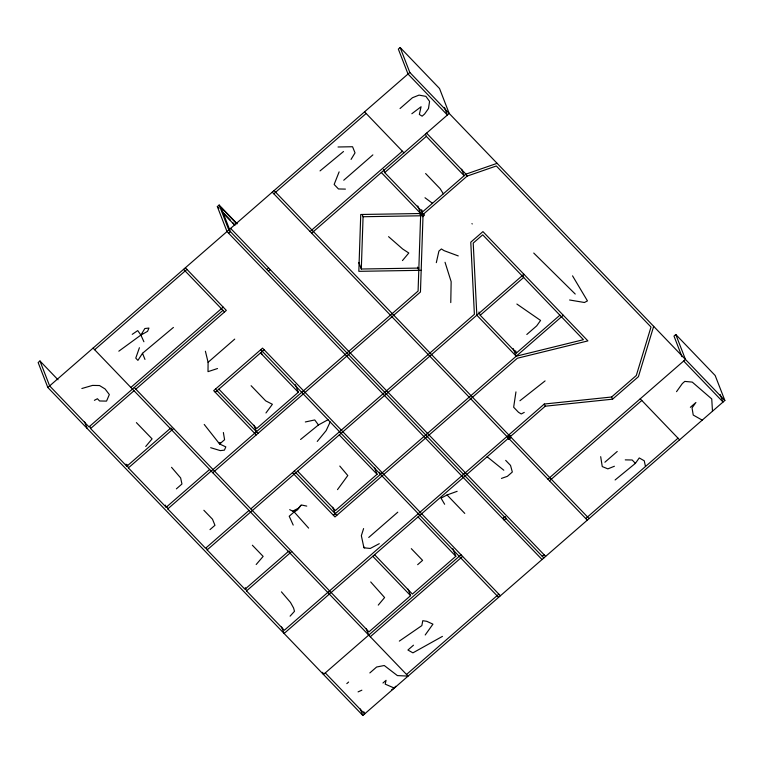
<?xml version="1.0" encoding="UTF-8"?>
<svg xmlns="http://www.w3.org/2000/svg" width="763" height="763" viewBox="0 0 763 763"><rect width="100%" height="100%" fill="white"/><g stroke="black" fill="none" stroke-linecap="round" stroke-linejoin="round"><path stroke-width="1.14" d="M205.4 351.218L208.089 362.291L208.003 371.657L217.512 368.529M450.771 302.596L451.152 281.671L445.039 262.272M418.868 268.08L361.309 269.015L363.074 216.73L362.225 214.556M245.257 587.653L246.525 590.905L284.322 630.267L544.286 404.028L611.602 397.008L636.304 375.51L651.001 327.022L496.331 165.981L467.156 176.1L423.064 214.47L420.451 292.01L212.782 472.736M515.95 391.886L513.652 407.232L518.487 412.278L521.253 413.975L524.257 412.382M436.322 262.644L438.906 251.122L441.386 248.967L444.152 250.684L458.258 255.92M653.672 326.345L638.412 376.684L612.565 399.183L545.249 406.202L284.094 633.481L281.566 626.976M363.598 528.578L361.347 535.674L363.932 547.796L370.255 548.454L379.278 543.685M139.41 347.728L135.766 358.133L137.931 360.374L142.5 353.298L173.411 327.441M339.125 171.866L334.146 184.455L338.467 188.966L345.42 189.11M330.169 421.977L326.144 430.609L317.246 441.443M294.995 510.361L294.165 511.925L289.225 516.227L293.211 525.087M143.902 341.748L140.897 335.071L144.846 328.529L148.947 328.061L147.555 331.342L140.897 335.071L118.818 351.19M351.056 159.41L355.024 152.867L352.563 146.734L338.028 146.992M425.201 634.988L432.936 624.163L426.784 621.32L422.788 620.7L421.844 625.612L399.326 641.111M676.533 391.677L682.332 383.551L684.802 381.405L692.251 382.101L711.745 398.944L712.48 411.209M615.102 479.975L635.388 463.351L639.251 457.934L644.239 460.776L645.488 466.498M337.494 489.646L347.785 475.549L339.783 466.059M265.963 412.964L272.391 404.276L265.677 400.852L251.103 385.706M145.733 446.469L152.085 438.878L136.396 422.616M402.454 260.584L408.796 253.001L402.711 249.034L388.558 236.654M378.257 605.107L384.6 597.543L370.704 581.94M346.812 683.619L348.624 682.046M300.88 505.468L298.476 508.158L292.725 511.191M290.093 616.161L294.499 611.306L293.574 607.997L290.503 602.455L281.433 591.869M256.187 564.515L263.14 556.399L252.362 545.221M58.007 379.764L39.962 360.975L38.15 362.549L47.821 387.48L362.845 715.475L724.85 400.451L715.179 375.52L675.799 334.518L673.996 336.101L681.979 356.693M542.035 559.537L227.012 231.542L217.341 206.611L219.153 205.037L237.169 223.797M311.638 233.163L449.197 113.449L439.526 88.518L400.155 47.525L398.343 49.099L408.014 74.021L447.385 115.022L444.447 107.44M47.821 387.48L409.817 72.447L400.155 47.525M94.641 349.74L186.954 269.406M228.585 233.182L230.397 231.599M273.831 193.802L366.145 113.468M400.041 108.518L412.44 97.731L419.021 95.108L425.888 96.357L429.579 101.403L428.482 108.565L424.6 114.002L422.12 116.167L419.345 114.45L421.071 106.753L411.848 113.735M343.741 180.24L372.869 154.889M130.874 387.461L223.187 307.127M310.064 231.523L402.378 151.188M266.831 269.539L268.643 267.966M222.949 310.341L89.004 426.899L49.633 385.906L39.962 360.975M268.404 271.18L270.216 269.606M170.254 428.463L126.811 466.26L90.587 428.539L134.021 390.742M135.833 389.168L226.334 310.407L185.38 267.765M421.672 209.777L422.511 211.942L384.705 172.581L426.336 136.358L425.496 134.183M208.089 362.291L234.727 339.115M209.634 469.455L166.191 507.261L128.384 467.9L173.64 428.52M215.271 392.296L264.141 349.769M471.944 223.626L472.268 223.96M204.217 424.447L219.639 444.009L224.589 439.698L223.368 432.516M176.377 488.864L181.947 484.009L180.64 477.934L171.541 467.318M295.376 384.695L298.323 392.277L256.692 428.51L218.886 389.149M249.005 510.457L205.571 548.263L167.765 508.902L418.086 291.056L420.699 213.516L417.762 205.934M210.006 529.617L214.956 525.306L212.496 519.221L203.855 510.266M250.817 508.883L474.386 314.327L470.771 242.205L482.941 231.609L587.911 340.899L517.314 358.257L334.976 516.933L292.448 472.659M288.385 551.458L244.942 589.265L207.145 549.904L523.895 274.251M559.889 315.186L516.446 352.992L480.223 315.272L523.656 277.465L522.817 275.3M526.804 334.48L536.704 325.868L540.576 320.441L516.866 304.036M374.557 467.776L377.075 474.281L335.443 510.504L297.646 471.143M246.525 590.905L291.771 551.525M333.402 515.292L563.275 315.253M368.739 537.448L397.781 512.183M510.771 437.704L509.198 436.064L507.395 437.638L508.969 439.278L510.771 437.704L509.932 435.539M417.647 564.677L422.588 560.376L411.305 548.654M408.062 589.15L410.589 595.655L368.958 631.888L134.259 387.528M452.888 548.692L455.835 556.275L412.392 594.081L374.595 554.72M461.033 554.768L323.474 674.482L322.625 672.308M502.664 518.535L504.467 516.961M547.91 479.164L685.47 359.449L675.799 334.518M370.293 636.743L462.607 556.408M549.484 480.804L641.797 400.47M604.887 462.225L617.229 451.486M369.836 672.928L376.626 667.015L384.247 665.508L397.38 675.589L408.1 676.104L93.067 348.1M413.479 645.193L407.919 650.028L412.917 652.851L442.435 636.39M690.353 407.318L695.913 402.483L692.041 407.9L693.233 415.053L702.227 420.136M382.969 683.009L386.059 680.329L385.201 684.144L394.328 688.083M406.526 674.463L498.83 594.129M542.274 556.322L544.086 554.749M585.717 518.516L678.021 438.191M320.031 170.912L343.503 151.522M300.574 439.478L318.438 424.962L328.014 419.736M519.918 400.756L545.087 380.909M132.228 334.356L137.721 330.598L140.897 335.071M361.862 690.191L358.076 691.888M457.151 491.315L447.051 494.968L441.033 498.153L444.638 504.257M94.393 400.327L97.416 398.734L99.581 400.976L106.543 401.109L109.338 394.557L105.084 388.958L99.514 385.544L92.542 385.41L81.86 388.51M614.396 466.25L607.853 468.873L602.255 466.565L600.681 456.665M293.889 512.164L297.58 509.789L301.204 504.934L306.755 506.107M501.453 478.411L507.385 476.322L512.335 472.02L510.514 465.401L505.678 460.366M497.104 163.33L465.955 174.136L420.699 213.516L360.746 214.489L358.829 271.332L421.186 270.321M516.217 356.207L583.418 339.688L482.702 234.823L473.222 243.082L476.837 315.205L516.217 356.207L513.27 348.624M305.324 421.968L314.747 419.946L318.438 424.962M363.074 216.73L420.623 215.786L419.784 213.621M625.259 459.87L632.174 459.994L635.388 463.351M220.621 443.15L218.456 442.511M569.589 299.993L584.439 302.491L587.453 300.899L572.546 275.844M210.674 447.69L220.326 450.618L224.417 450.151L225.81 446.87L219.639 444.009M423.064 214.47L420.699 213.516L381.328 172.514M289.702 509.646L294.165 511.925L308.634 528.12M425.001 197.741L432.459 203.282M487.147 456.77L503.799 470.218M533.738 253.039L575.235 294.051M409.817 72.447L724.85 400.451M683.658 361.023L723.038 402.025L720.1 394.442M426.574 133.134L465.955 174.136L467.156 176.1M426.336 136.358L464.142 175.709L461.625 169.214M425.611 173.544L440.146 188.68L443.332 193.831M364.571 111.827L403.951 152.829M640.224 398.83L679.604 439.831M274.07 190.588L589.103 518.582M272.257 192.162L587.291 520.156M236.721 223.826L221.051 207.507L229.968 230.512M217.341 206.611L218.981 208.318M223.893 213.43L230.445 220.259M232.906 222.815L234.546 224.522M222.538 212.515L234.918 225.4M230.626 228.385L545.659 556.389M543.847 557.963L228.824 229.959L219.153 205.037M447.051 494.968L464.772 513.413M500.404 595.769L262.558 348.128L213.688 390.656L256.225 434.939M183.568 269.339L224.522 311.981M260.755 349.702L498.601 597.343M260.517 352.916L298.323 392.277M339.277 434.92L377.075 474.281M418.029 516.913L455.835 556.275M215.5 389.082L258.028 433.365M294.26 471.076L336.788 515.359M363.665 546.804L364.695 547.872M372.783 556.294L410.589 595.655M325.276 672.899L364.657 713.901L363.817 711.736M611.602 397.008L612.565 399.183M544.286 404.028L545.249 406.202M142.5 353.298L144.97 359.411M515.607 350.827L516.446 352.992M478.954 312.019L480.223 315.272M508.12 437.085L508.969 439.278M383.446 169.329L384.705 172.581M417.523 267.107L418.782 270.36M505.192 516.417L506.05 518.602L504.238 520.175L503.389 517.991M358.782 262.52L361.309 269.015M379.621 472.173L380.46 474.338M332.687 507.214L335.215 513.718M261.251 352.392L262.091 354.557M366.202 628.598L368.72 635.102M328.5 591.935L329.339 594.1M253.936 425.22L256.454 431.724M360.327 708.98L362.845 715.475M289.12 550.934L289.959 553.099M170.988 427.929L171.828 430.103M206.306 547.739L207.145 549.904M166.925 506.737L167.765 508.902M165.352 505.096L166.191 507.261M127.125 464.648L128.384 467.9M125.971 464.095L126.811 466.26M89.738 426.374L90.587 428.539M84.674 421.977L87.201 428.482M395.72 686.261A7.268 2.489 -43.8 0 1 391.591 689.933M422.95 213.459L421.138 215.032L422.721 216.673L424.524 215.099L422.95 213.459"/></g></svg>
